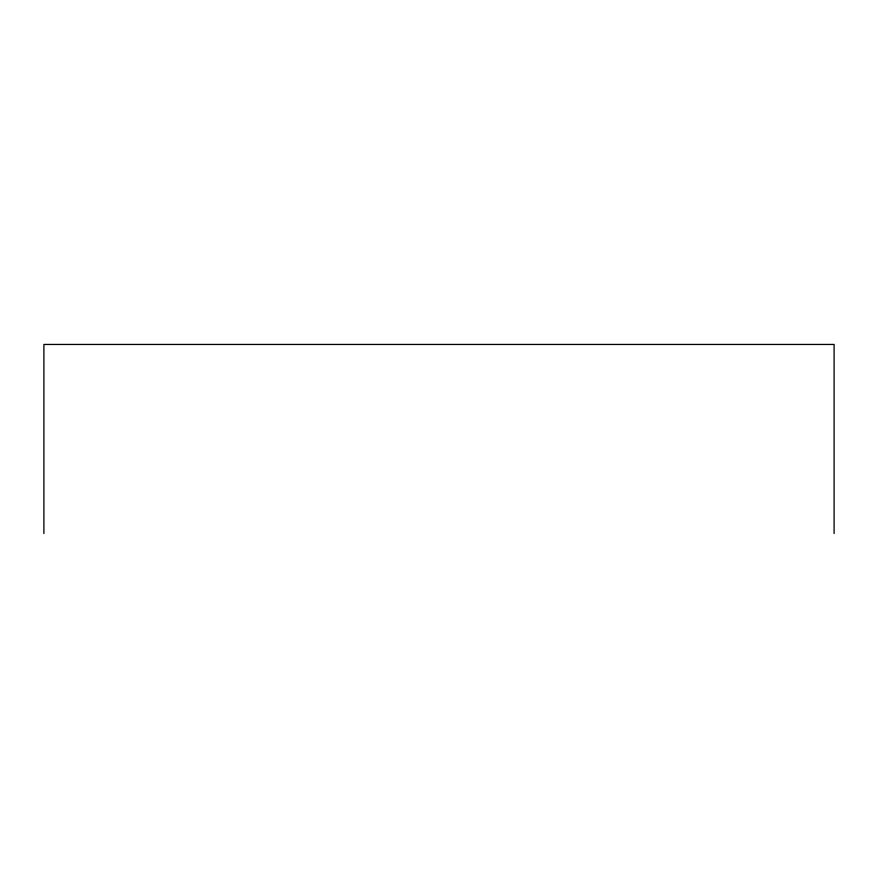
<?xml version="1.0" encoding="UTF-8"?>
<svg xmlns="http://www.w3.org/2000/svg" width="878" height="878" viewBox="0 0 878 878"><rect width="100%" height="100%" fill="white"/><g stroke="black" fill="none" stroke-linecap="round" stroke-linejoin="round"><path stroke-width="1.32" d="M834.1 533.55L834.1 344.45L43.9 344.45L43.9 533.55"/></g></svg>
